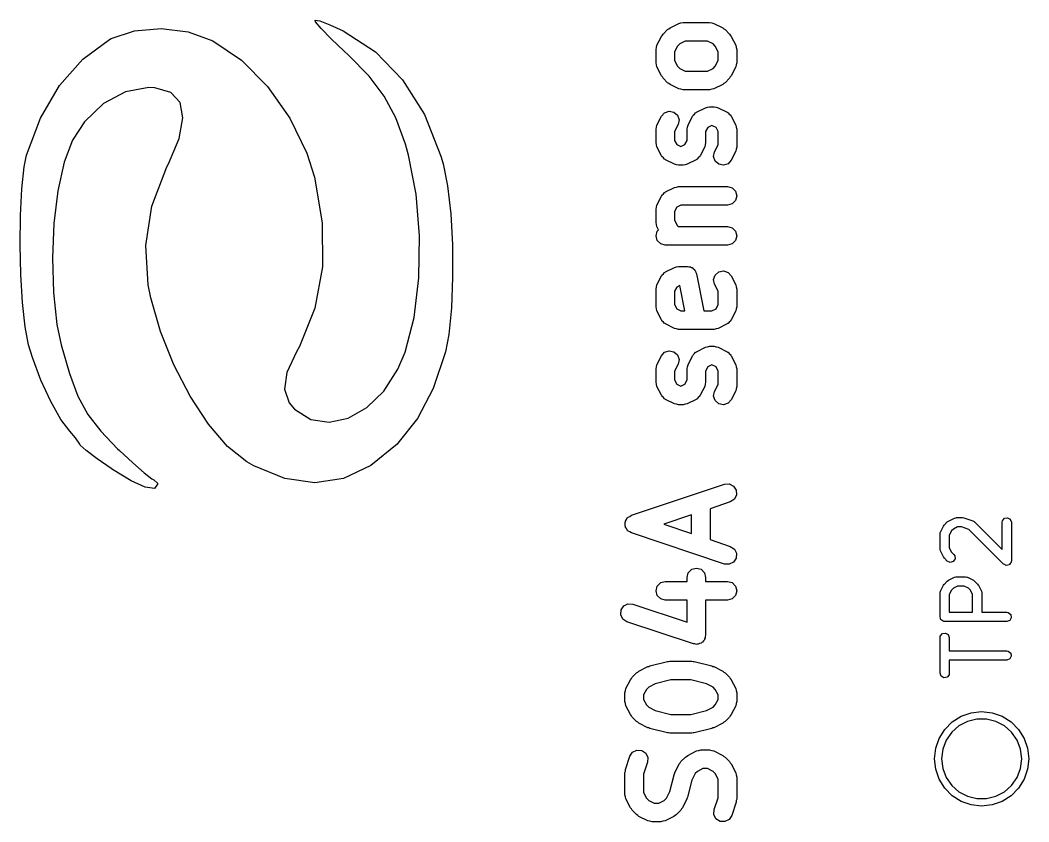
# Model space of a CAD drawing. Extents: x 0.39 to 2.81, y 0.39 to 2.19.
# Drawn here: x 0.392 to 1.031, y 0.85 to 1.358 of the extents above; entities that cross this region are included whole.
import ezdxf

# ---------------------------------------------------------------- set-up
doc = ezdxf.new("R2010")
doc.units = 0
doc.header["$MEASUREMENT"] = 0
doc.layers.add('BLACK', color=7, linetype='CONTINUOUS')

msp = doc.modelspace()

# ---------------------------------------------------------------- linework, layer by layer
at = {"layer": 'BLACK', "linetype": 'CONTINUOUS'}
for p, q in [((0.579049, 1.35699), (0.578676, 1.35809)), ((0.578676, 1.35809), (0.581681, 1.35768)), ((0.582519, 1.35279), (0.579049, 1.35699)), ((0.581681, 1.35768), (0.588157, 1.35523)), ((0.810817, 1.35632), (0.812128, 1.35667)), ((0.812128, 1.35667), (0.829001, 1.35667)), ((0.829001, 1.35667), (0.830312, 1.35632)), ((0.449458, 1.34643), (0.464108, 1.35142)), ((0.464108, 1.35142), (0.480998, 1.35282)), ((0.480998, 1.35282), (0.498209, 1.35066)), ((0.498209, 1.35066), (0.513767, 1.34502)), ((0.588812, 1.34634), (0.582519, 1.35279)), ((0.588157, 1.35523), (0.596564, 1.35132)), ((0.596564, 1.35132), (0.617052, 1.33804)), ((0.799515, 1.34932), (0.802328, 1.35213)), ((0.802328, 1.35213), (0.803151, 1.35261)), ((0.803151, 1.35261), (0.803862, 1.35324)), ((0.803862, 1.35324), (0.809487, 1.35605)), ((0.809487, 1.35605), (0.810817, 1.35632)), ((0.830312, 1.35632), (0.831642, 1.35605)), ((0.831642, 1.35605), (0.837266, 1.35324)), ((0.837266, 1.35324), (0.837977, 1.35261)), ((0.837977, 1.35261), (0.838801, 1.35213)), ((0.838801, 1.35213), (0.841613, 1.34932)), ((0.431295, 1.33343), (0.448209, 1.34576)), ((0.448209, 1.34576), (0.449458, 1.34643)), ((0.513767, 1.34502), (0.531995, 1.33268)), ((0.597117, 1.33849), (0.588812, 1.34634)), ((0.795597, 1.34216), (0.798409, 1.34779)), ((0.798409, 1.34779), (0.79904, 1.3485)), ((0.79904, 1.3485), (0.799515, 1.34932)), ((0.813522, 1.34486), (0.810002, 1.3431)), ((0.827606, 1.34486), (0.813522, 1.34486)), ((0.831127, 1.3431), (0.827606, 1.34486)), ((0.841613, 1.34932), (0.842088, 1.3485)), ((0.842088, 1.3485), (0.842719, 1.34779)), ((0.842719, 1.34779), (0.845531, 1.34216)), ((0.599889, 1.33593), (0.597117, 1.33849)), ((0.617052, 1.33804), (0.634234, 1.32035)), ((0.794974, 1.33952), (0.795325, 1.34083)), ((0.794974, 1.33108), (0.794974, 1.33952)), ((0.795325, 1.34083), (0.795597, 1.34216)), ((0.808545, 1.34165), (0.806785, 1.33813)), ((0.806785, 1.33813), (0.806785, 1.33248)), ((0.810002, 1.3431), (0.808545, 1.34165)), ((0.832584, 1.34165), (0.831127, 1.3431)), ((0.834344, 1.33813), (0.832584, 1.34165)), ((0.834344, 1.33248), (0.834344, 1.33813)), ((0.845531, 1.34216), (0.845803, 1.34083)), ((0.845803, 1.34083), (0.846155, 1.33952)), ((0.846155, 1.33952), (0.846155, 1.33108)), ((0.416541, 1.31662), (0.431295, 1.33343)), ((0.531995, 1.33268), (0.548553, 1.31596)), ((0.612979, 1.32263), (0.599889, 1.33593)), ((0.795325, 1.32977), (0.794974, 1.33108)), ((0.806785, 1.33248), (0.808545, 1.32896)), ((0.832584, 1.32896), (0.834344, 1.33248)), ((0.846155, 1.33108), (0.845803, 1.32977)), ((0.795597, 1.32844), (0.795325, 1.32977)), ((0.798409, 1.32282), (0.795597, 1.32844)), ((0.808545, 1.32896), (0.810002, 1.3275)), ((0.810002, 1.3275), (0.813522, 1.32574)), ((0.813522, 1.32574), (0.827606, 1.32574)), ((0.827606, 1.32574), (0.831127, 1.3275)), ((0.831127, 1.3275), (0.832584, 1.32896)), ((0.845531, 1.32844), (0.842719, 1.32282)), ((0.845803, 1.32977), (0.845531, 1.32844)), ((0.622596, 1.30994), (0.612979, 1.32263)), ((0.634234, 1.32035), (0.648079, 1.2983)), ((0.79904, 1.32211), (0.798409, 1.32282)), ((0.799515, 1.32128), (0.79904, 1.32211)), ((0.802327, 1.31847), (0.799515, 1.32128)), ((0.803151, 1.318), (0.802327, 1.31847)), ((0.838801, 1.31847), (0.837977, 1.318)), ((0.841613, 1.32128), (0.838801, 1.31847)), ((0.842088, 1.32211), (0.841613, 1.32128)), ((0.842719, 1.32282), (0.842088, 1.32211)), ((0.404493, 1.29606), (0.416541, 1.31662)), ((0.458449, 1.31268), (0.444546, 1.30523)), ((0.473157, 1.31532), (0.458449, 1.31268)), ((0.477045, 1.31516), (0.473157, 1.31532)), ((0.487186, 1.31226), (0.477045, 1.31516)), ((0.493149, 1.30587), (0.487186, 1.31226)), ((0.548553, 1.31596), (0.562628, 1.29597)), ((0.803862, 1.31737), (0.803151, 1.318)), ((0.809487, 1.31455), (0.803862, 1.31737)), ((0.810816, 1.31428), (0.809487, 1.31455)), ((0.812128, 1.31393), (0.810816, 1.31428)), ((0.829001, 1.31393), (0.812128, 1.31393)), ((0.830312, 1.31428), (0.829001, 1.31393)), ((0.831642, 1.31455), (0.830312, 1.31428)), ((0.837266, 1.31737), (0.831642, 1.31455)), ((0.837977, 1.318), (0.837266, 1.31737)), ((0.444546, 1.30523), (0.432487, 1.2937)), ((0.494901, 1.29611), (0.493149, 1.30587)), ((0.629896, 1.29612), (0.622596, 1.30994)), ((0.798409, 1.29717), (0.800437, 1.29945)), ((0.800437, 1.29945), (0.803337, 1.30042)), ((0.803337, 1.30042), (0.806332, 1.29981)), ((0.806332, 1.29981), (0.808619, 1.29778)), ((0.819335, 1.29857), (0.820122, 1.29945)), ((0.820122, 1.29945), (0.820465, 1.29957)), ((0.820465, 1.29957), (0.820735, 1.29981)), ((0.820735, 1.29981), (0.826359, 1.30262)), ((0.826359, 1.30262), (0.827689, 1.30289)), ((0.827689, 1.30289), (0.829001, 1.30324)), ((0.829001, 1.30324), (0.831813, 1.30324)), ((0.831813, 1.30324), (0.833124, 1.30289)), ((0.833124, 1.30289), (0.834454, 1.30262)), ((0.834454, 1.30262), (0.840078, 1.29981)), ((0.840078, 1.29981), (0.840348, 1.29957)), ((0.840348, 1.29957), (0.840691, 1.29945)), ((0.840691, 1.29945), (0.841478, 1.29857)), ((0.395696, 1.2725), (0.404493, 1.29606)), ((0.432487, 1.2937), (0.424898, 1.28207)), ((0.492409, 1.2831), (0.494901, 1.29611)), ((0.562628, 1.29597), (0.573411, 1.27377)), ((0.63603, 1.27941), (0.629896, 1.29612)), ((0.648079, 1.2983), (0.658561, 1.27191)), ((0.795597, 1.29154), (0.798409, 1.29717)), ((0.808619, 1.29778), (0.809586, 1.29488)), ((0.809586, 1.29488), (0.808973, 1.29189)), ((0.815282, 1.29154), (0.818094, 1.29717)), ((0.818094, 1.29717), (0.818334, 1.29744)), ((0.818334, 1.29744), (0.818448, 1.29778)), ((0.818448, 1.29778), (0.819335, 1.29857)), ((0.841478, 1.29857), (0.842365, 1.29778)), ((0.842365, 1.29778), (0.842479, 1.29744)), ((0.842479, 1.29744), (0.842719, 1.29717)), ((0.842719, 1.29717), (0.845531, 1.29154)), ((0.794974, 1.2889), (0.795325, 1.29021)), ((0.794974, 1.28047), (0.794974, 1.2889)), ((0.795325, 1.29021), (0.795597, 1.29154)), ((0.808973, 1.29189), (0.806785, 1.28751)), ((0.806785, 1.28751), (0.806785, 1.28186)), ((0.814659, 1.2889), (0.81501, 1.29021)), ((0.814659, 1.28186), (0.814659, 1.2889)), ((0.81501, 1.29021), (0.815282, 1.29154)), ((0.827778, 1.29012), (0.82647, 1.28751)), ((0.82647, 1.28751), (0.82647, 1.28047)), ((0.830395, 1.29143), (0.827778, 1.29012)), ((0.830419, 1.29143), (0.830395, 1.29143)), ((0.833035, 1.29012), (0.830419, 1.29143)), ((0.834344, 1.28751), (0.833035, 1.29012)), ((0.834344, 1.27905), (0.834344, 1.28751)), ((0.845531, 1.29154), (0.845803, 1.29021)), ((0.845803, 1.29021), (0.846155, 1.2889)), ((0.846155, 1.2889), (0.846155, 1.27765)), ((0.424898, 1.28207), (0.419567, 1.26803)), ((0.48564, 1.26698), (0.492409, 1.2831)), ((0.795325, 1.27915), (0.794974, 1.28047)), ((0.806785, 1.28186), (0.808093, 1.27924)), ((0.81335, 1.27924), (0.814659, 1.28186)), ((0.82647, 1.28047), (0.826118, 1.27915)), ((0.573411, 1.27377), (0.578317, 1.2585)), ((0.638047, 1.27246), (0.63603, 1.27941)), ((0.795597, 1.27782), (0.795325, 1.27915)), ((0.798409, 1.2722), (0.795597, 1.27782)), ((0.808093, 1.27924), (0.81071, 1.27793)), ((0.81071, 1.27793), (0.810734, 1.27793)), ((0.810734, 1.27793), (0.81335, 1.27924)), ((0.825846, 1.27782), (0.823034, 1.2722)), ((0.826118, 1.27915), (0.825846, 1.27782)), ((0.831542, 1.27168), (0.832155, 1.27467)), ((0.832155, 1.27467), (0.834344, 1.27905)), ((0.845531, 1.27501), (0.842719, 1.26939)), ((0.845803, 1.27634), (0.845531, 1.27501)), ((0.846155, 1.27765), (0.845803, 1.27634)), ((0.394181, 1.26511), (0.395696, 1.2725)), ((0.419567, 1.26803), (0.415605, 1.24998)), ((0.484721, 1.26513), (0.48564, 1.26698)), ((0.642848, 1.2479), (0.638047, 1.27246)), ((0.658561, 1.27191), (0.66001, 1.26698)), ((0.66001, 1.26698), (0.662813, 1.25307)), ((0.798649, 1.27193), (0.798409, 1.2722)), ((0.798763, 1.27159), (0.798649, 1.27193)), ((0.799651, 1.2708), (0.798763, 1.27159)), ((0.800437, 1.26991), (0.799651, 1.2708)), ((0.80078, 1.2698), (0.800437, 1.26991)), ((0.80105, 1.26956), (0.80078, 1.2698)), ((0.806675, 1.26675), (0.80105, 1.26956)), ((0.820393, 1.26956), (0.814769, 1.26675)), ((0.820663, 1.2698), (0.820393, 1.26956)), ((0.821006, 1.26991), (0.820663, 1.2698)), ((0.821793, 1.2708), (0.821006, 1.26991)), ((0.82268, 1.27159), (0.821793, 1.2708)), ((0.822794, 1.27193), (0.82268, 1.27159)), ((0.823034, 1.2722), (0.822794, 1.27193)), ((0.832509, 1.26878), (0.831542, 1.27168)), ((0.834796, 1.26675), (0.832509, 1.26878)), ((0.840691, 1.2671), (0.837791, 1.26613)), ((0.842719, 1.26939), (0.840691, 1.2671)), ((0.392687, 1.25126), (0.394181, 1.26511)), ((0.475254, 1.2402), (0.484721, 1.26513)), ((0.808004, 1.26648), (0.806675, 1.26675)), ((0.809316, 1.26612), (0.808004, 1.26648)), ((0.812128, 1.26612), (0.809316, 1.26612)), ((0.813439, 1.26648), (0.812128, 1.26612)), ((0.814769, 1.26675), (0.813439, 1.26648)), ((0.837791, 1.26613), (0.834796, 1.26675)), ((0.578317, 1.2585), (0.583278, 1.22967)), ((0.391846, 1.23433), (0.392687, 1.25126)), ((0.415605, 1.24998), (0.413088, 1.22931)), ((0.645024, 1.22143), (0.642848, 1.2479)), ((0.662813, 1.25307), (0.664752, 1.23543)), ((0.798763, 1.24716), (0.799651, 1.24795)), ((0.799651, 1.24795), (0.800437, 1.24884)), ((0.800437, 1.24884), (0.80078, 1.24895)), ((0.80078, 1.24895), (0.80105, 1.24919)), ((0.80105, 1.24919), (0.806675, 1.252)), ((0.806675, 1.252), (0.808004, 1.25227)), ((0.808004, 1.25227), (0.809316, 1.25263)), ((0.809316, 1.25263), (0.840249, 1.25263)), ((0.840249, 1.25263), (0.843202, 1.25183)), ((0.843202, 1.25183), (0.845363, 1.24967)), ((0.845363, 1.24967), (0.846155, 1.24672)), ((0.795597, 1.24092), (0.798409, 1.24655)), ((0.798409, 1.24655), (0.798649, 1.24682)), ((0.798649, 1.24682), (0.798763, 1.24716)), ((0.843202, 1.24161), (0.840249, 1.24081)), ((0.845363, 1.24377), (0.843202, 1.24161)), ((0.846155, 1.24672), (0.845363, 1.24377)), ((0.471296, 1.2153), (0.475254, 1.2402)), ((0.664752, 1.23543), (0.665808, 1.21562)), ((0.794974, 1.23828), (0.795325, 1.23959)), ((0.794974, 1.22985), (0.794974, 1.23828)), ((0.795325, 1.23959), (0.795597, 1.24092)), ((0.808093, 1.23951), (0.806785, 1.23689)), ((0.806785, 1.23689), (0.806785, 1.23124)), ((0.81071, 1.24081), (0.808093, 1.23951)), ((0.840249, 1.24081), (0.81071, 1.24081)), ((0.391643, 1.21572), (0.391846, 1.23433)), ((0.413088, 1.22931), (0.412094, 1.20736)), ((0.583278, 1.22967), (0.583313, 1.2018)), ((0.795325, 1.22854), (0.794974, 1.22985)), ((0.795597, 1.22721), (0.795325, 1.22854)), ((0.806785, 1.23124), (0.808545, 1.22772)), ((0.794974, 1.22141), (0.795765, 1.22436)), ((0.7966, 1.2252), (0.795597, 1.22721)), ((0.795765, 1.22436), (0.7966, 1.2252)), ((0.808545, 1.22772), (0.80895, 1.22732)), ((0.80895, 1.22732), (0.840249, 1.22732)), ((0.840249, 1.22732), (0.843202, 1.22652)), ((0.843202, 1.22652), (0.845363, 1.22436)), ((0.845363, 1.22436), (0.846155, 1.22141)), ((0.392064, 1.19682), (0.391643, 1.21572)), ((0.644576, 1.19475), (0.645024, 1.22143)), ((0.795765, 1.21846), (0.794974, 1.22141)), ((0.797926, 1.2163), (0.795765, 1.21846)), ((0.800879, 1.21551), (0.797926, 1.2163)), ((0.843202, 1.2163), (0.840249, 1.21551)), ((0.845363, 1.21846), (0.843202, 1.2163)), ((0.846155, 1.22141), (0.845363, 1.21846)), ((0.472837, 1.19035), (0.471296, 1.2153)), ((0.665808, 1.21562), (0.665964, 1.19522)), ((0.840249, 1.21551), (0.800879, 1.21551)), ((0.412094, 1.20736), (0.412697, 1.18552)), ((0.393095, 1.17903), (0.392064, 1.19682)), ((0.583313, 1.2018), (0.578485, 1.17548)), ((0.798649, 1.1962), (0.798763, 1.19654)), ((0.798763, 1.19654), (0.799651, 1.19733)), ((0.799651, 1.19733), (0.800437, 1.19822)), ((0.800437, 1.19822), (0.80078, 1.19833)), ((0.80078, 1.19833), (0.80105, 1.19857)), ((0.80105, 1.19857), (0.806675, 1.20138)), ((0.806675, 1.20138), (0.808004, 1.20166)), ((0.808004, 1.20166), (0.809316, 1.20201)), ((0.809316, 1.20201), (0.81494, 1.20201)), ((0.81494, 1.20201), (0.815871, 1.20176)), ((0.815871, 1.20176), (0.816832, 1.2017)), ((0.816832, 1.2017), (0.817323, 1.20137)), ((0.817323, 1.20137), (0.817893, 1.20122)), ((0.817893, 1.20122), (0.818574, 1.20053)), ((0.818574, 1.20053), (0.819376, 1.2)), ((0.819376, 1.2), (0.819637, 1.19947)), ((0.819637, 1.19947), (0.820054, 1.19905)), ((0.820054, 1.19905), (0.820304, 1.19812)), ((0.820304, 1.19812), (0.820731, 1.19726)), ((0.820731, 1.19726), (0.825405, 1.17389)), ((0.831542, 1.19364), (0.832509, 1.19654)), ((0.832509, 1.19654), (0.834796, 1.19857)), ((0.834796, 1.19857), (0.837791, 1.19918)), ((0.837791, 1.19918), (0.840691, 1.19822)), ((0.840691, 1.19822), (0.842719, 1.19593)), ((0.474466, 1.18216), (0.472837, 1.19035)), ((0.641509, 1.16956), (0.644576, 1.19475)), ((0.665964, 1.19522), (0.665202, 1.17579)), ((0.795325, 1.18898), (0.795597, 1.19031)), ((0.795597, 1.19031), (0.798409, 1.19593)), ((0.798409, 1.19593), (0.798649, 1.1962)), ((0.832155, 1.19065), (0.831542, 1.19364)), ((0.834344, 1.18627), (0.832155, 1.19065)), ((0.842719, 1.19593), (0.845531, 1.19031)), ((0.845531, 1.19031), (0.845803, 1.18898)), ((0.412697, 1.18552), (0.414976, 1.16515)), ((0.794974, 1.18766), (0.795325, 1.18898)), ((0.794974, 1.17642), (0.794974, 1.18766)), ((0.808093, 1.18889), (0.806785, 1.18627)), ((0.806785, 1.18627), (0.806785, 1.17781)), ((0.810154, 1.18992), (0.808093, 1.18889)), ((0.813361, 1.17389), (0.810154, 1.18992)), ((0.834344, 1.17781), (0.834344, 1.18627)), ((0.845803, 1.18898), (0.846155, 1.18766)), ((0.846155, 1.18766), (0.846155, 1.17642)), ((0.394721, 1.16374), (0.393095, 1.17903)), ((0.480618, 1.16076), (0.474466, 1.18216)), ((0.806785, 1.17781), (0.808093, 1.17519)), ((0.833035, 1.17519), (0.834344, 1.17781)), ((0.578485, 1.17548), (0.568853, 1.15133)), ((0.665202, 1.17579), (0.663505, 1.15891)), ((0.795325, 1.17511), (0.794974, 1.17642)), ((0.795597, 1.17378), (0.795325, 1.17511)), ((0.798409, 1.16815), (0.795597, 1.17378)), ((0.808093, 1.17519), (0.81071, 1.17389)), ((0.81071, 1.17389), (0.813361, 1.17389)), ((0.825405, 1.17389), (0.830419, 1.17389)), ((0.830419, 1.17389), (0.833035, 1.17519)), ((0.845531, 1.17378), (0.842719, 1.16815)), ((0.845803, 1.1751), (0.845531, 1.17378)), ((0.846155, 1.17642), (0.845803, 1.1751)), ((0.414976, 1.16515), (0.417652, 1.15234)), ((0.635823, 1.14754), (0.641509, 1.16956)), ((0.798649, 1.16788), (0.798409, 1.16815)), ((0.798763, 1.16754), (0.798649, 1.16788)), ((0.799651, 1.16675), (0.798763, 1.16754)), ((0.800437, 1.16586), (0.799651, 1.16675)), ((0.80078, 1.16575), (0.800437, 1.16586)), ((0.80105, 1.16551), (0.80078, 1.16575)), ((0.806675, 1.1627), (0.80105, 1.16551)), ((0.840078, 1.16551), (0.834454, 1.1627)), ((0.840348, 1.16575), (0.840078, 1.16551)), ((0.840691, 1.16586), (0.840348, 1.16575)), ((0.841478, 1.16675), (0.840691, 1.16586)), ((0.842365, 1.16754), (0.841478, 1.16675)), ((0.842479, 1.16788), (0.842365, 1.16754)), ((0.842719, 1.16815), (0.842479, 1.16788)), ((0.396928, 1.15234), (0.394721, 1.16374)), ((0.489154, 1.13958), (0.480618, 1.16076)), ((0.663505, 1.15891), (0.661335, 1.14781)), ((0.808004, 1.16243), (0.806675, 1.1627)), ((0.809316, 1.16207), (0.808004, 1.16243)), ((0.831813, 1.16207), (0.809316, 1.16207)), ((0.833124, 1.16243), (0.831813, 1.16207)), ((0.834454, 1.1627), (0.833124, 1.16243)), ((0.399437, 1.14421), (0.396928, 1.15234)), ((0.417652, 1.15234), (0.422889, 1.13409)), ((0.566959, 1.14786), (0.560895, 1.13469)), ((0.568853, 1.15133), (0.566959, 1.14786)), ((0.631196, 1.13677), (0.635823, 1.14754)), ((0.661335, 1.14781), (0.653539, 1.12455)), ((0.795597, 1.13969), (0.798409, 1.14531)), ((0.798409, 1.14531), (0.800437, 1.1476)), ((0.800437, 1.1476), (0.803337, 1.14857)), ((0.803337, 1.14857), (0.806332, 1.14795)), ((0.806332, 1.14795), (0.808619, 1.14592)), ((0.808619, 1.14592), (0.809586, 1.14302)), ((0.815282, 1.13969), (0.818094, 1.14531)), ((0.818094, 1.14531), (0.818334, 1.14558)), ((0.818334, 1.14558), (0.818448, 1.14592)), ((0.818448, 1.14592), (0.819335, 1.14671)), ((0.819335, 1.14671), (0.820122, 1.1476)), ((0.820122, 1.1476), (0.820465, 1.14771)), ((0.820465, 1.14771), (0.820735, 1.14795)), ((0.820735, 1.14795), (0.826359, 1.15076)), ((0.826359, 1.15076), (0.827689, 1.15104)), ((0.827689, 1.15104), (0.829001, 1.15139)), ((0.829001, 1.15139), (0.831813, 1.15139)), ((0.831813, 1.15139), (0.833124, 1.15104)), ((0.833124, 1.15104), (0.834454, 1.15076)), ((0.834454, 1.15076), (0.840078, 1.14795)), ((0.840078, 1.14795), (0.840348, 1.14771)), ((0.840348, 1.14771), (0.840691, 1.1476)), ((0.840691, 1.1476), (0.841478, 1.14671)), ((0.841478, 1.14671), (0.842365, 1.14592)), ((0.842365, 1.14592), (0.842479, 1.14558)), ((0.842479, 1.14558), (0.842719, 1.14531)), ((0.842719, 1.14531), (0.845531, 1.13969)), ((0.404853, 1.12995), (0.399437, 1.14421)), ((0.499485, 1.11968), (0.489154, 1.13958)), ((0.795325, 1.13836), (0.795597, 1.13969)), ((0.808973, 1.14003), (0.806785, 1.13565)), ((0.809586, 1.14302), (0.808973, 1.14003)), ((0.81501, 1.13836), (0.815282, 1.13969)), ((0.830395, 1.13958), (0.827778, 1.13827)), ((0.830419, 1.13958), (0.830395, 1.13958)), ((0.833035, 1.13827), (0.830419, 1.13958)), ((0.845531, 1.13969), (0.845803, 1.13836)), ((0.422889, 1.13409), (0.428274, 1.11985)), ((0.560895, 1.13469), (0.55933, 1.1241)), ((0.622222, 1.12301), (0.631196, 1.13677)), ((0.794974, 1.13705), (0.795325, 1.13836)), ((0.794974, 1.12861), (0.794974, 1.13705)), ((0.806785, 1.13565), (0.806785, 1.13)), ((0.814659, 1.13705), (0.81501, 1.13836)), ((0.814659, 1.13), (0.814659, 1.13705)), ((0.827778, 1.13827), (0.82647, 1.13565)), ((0.82647, 1.13565), (0.82647, 1.12861)), ((0.834344, 1.13565), (0.833035, 1.13827)), ((0.834344, 1.12719), (0.834344, 1.13565)), ((0.845803, 1.13836), (0.846155, 1.13705)), ((0.846155, 1.13705), (0.846155, 1.1258)), ((0.411104, 1.11638), (0.404853, 1.12995)), ((0.795325, 1.1273), (0.794974, 1.12861)), ((0.795597, 1.12597), (0.795325, 1.1273)), ((0.806785, 1.13), (0.808093, 1.12739)), ((0.808093, 1.12739), (0.81071, 1.12608)), ((0.81071, 1.12608), (0.810734, 1.12608)), ((0.810734, 1.12608), (0.81335, 1.12739)), ((0.81335, 1.12739), (0.814659, 1.13)), ((0.826118, 1.1273), (0.825846, 1.12597)), ((0.82647, 1.12861), (0.826118, 1.1273)), ((0.832155, 1.12281), (0.834344, 1.12719)), ((0.428274, 1.11985), (0.43462, 1.10814)), ((0.511023, 1.1021), (0.499485, 1.11968)), ((0.55933, 1.1241), (0.562242, 1.11552)), ((0.611492, 1.11258), (0.622222, 1.12301)), ((0.653539, 1.12455), (0.643679, 1.10558)), ((0.798409, 1.12034), (0.795597, 1.12597)), ((0.798649, 1.12007), (0.798409, 1.12034)), ((0.798763, 1.11973), (0.798649, 1.12007)), ((0.799651, 1.11894), (0.798763, 1.11973)), ((0.82268, 1.11973), (0.821793, 1.11894)), ((0.822794, 1.12007), (0.82268, 1.11973)), ((0.823034, 1.12034), (0.822794, 1.12007)), ((0.825846, 1.12597), (0.823034, 1.12034)), ((0.831542, 1.11982), (0.832155, 1.12281)), ((0.832509, 1.11692), (0.831542, 1.11982)), ((0.845531, 1.12316), (0.842719, 1.11753)), ((0.845803, 1.12449), (0.845531, 1.12316)), ((0.846155, 1.1258), (0.845803, 1.12449)), ((0.417447, 1.10506), (0.411104, 1.11638)), ((0.562242, 1.11552), (0.565594, 1.11158)), ((0.800437, 1.11806), (0.799651, 1.11894)), ((0.80078, 1.11794), (0.800437, 1.11806)), ((0.80105, 1.1177), (0.80078, 1.11794)), ((0.806675, 1.11489), (0.80105, 1.1177)), ((0.808004, 1.11462), (0.806675, 1.11489)), ((0.809316, 1.11427), (0.808004, 1.11462)), ((0.812128, 1.11427), (0.809316, 1.11427)), ((0.813439, 1.11462), (0.812128, 1.11427)), ((0.814769, 1.11489), (0.813439, 1.11462)), ((0.820393, 1.1177), (0.814769, 1.11489)), ((0.820663, 1.11794), (0.820393, 1.1177)), ((0.821006, 1.11806), (0.820663, 1.11794)), ((0.821793, 1.11894), (0.821006, 1.11806)), ((0.834796, 1.11489), (0.832509, 1.11692)), ((0.837791, 1.11428), (0.834796, 1.11489)), ((0.840691, 1.11525), (0.837791, 1.11428)), ((0.842719, 1.11753), (0.840691, 1.11525)), ((0.43462, 1.10814), (0.442741, 1.09749)), ((0.565594, 1.11158), (0.576058, 1.10498)), ((0.599736, 1.10585), (0.611492, 1.11258)), ((0.42314, 1.09752), (0.417447, 1.10506)), ((0.52318, 1.08791), (0.511023, 1.1021)), ((0.576058, 1.10498), (0.587681, 1.10319)), ((0.587681, 1.10319), (0.599736, 1.10585)), ((0.643679, 1.10558), (0.631226, 1.08991)), ((0.426831, 1.09337), (0.42314, 1.09752)), ((0.442741, 1.09749), (0.453451, 1.08642)), ((0.429441, 1.08934), (0.426831, 1.09337)), ((0.429782, 1.08879), (0.429441, 1.08934)), ((0.433558, 1.08529), (0.429782, 1.08879)), ((0.535367, 1.07817), (0.52318, 1.08791)), ((0.630719, 1.08939), (0.614161, 1.07572)), ((0.631226, 1.08991), (0.630719, 1.08939)), ((0.440469, 1.07999), (0.433558, 1.08529)), ((0.453451, 1.08642), (0.454567, 1.08535)), ((0.454567, 1.08535), (0.463159, 1.0774)), ((0.44934, 1.0738), (0.440469, 1.07999)), ((0.463159, 1.0774), (0.470349, 1.07114)), ((0.539773, 1.07566), (0.535367, 1.07817)), ((0.559527, 1.06747), (0.539773, 1.07566)), ((0.614161, 1.07572), (0.596755, 1.06751)), ((0.450109, 1.07329), (0.44934, 1.0738)), ((0.461986, 1.06609), (0.450109, 1.07329)), ((0.470349, 1.07114), (0.47516, 1.0674)), ((0.471034, 1.06204), (0.461986, 1.06609)), ((0.47516, 1.0674), (0.476511, 1.0667)), ((0.476511, 1.0667), (0.478755, 1.06459)), ((0.47882, 1.06394), (0.476797, 1.06127)), ((0.478755, 1.06459), (0.47882, 1.06394)), ((0.578532, 1.06476), (0.559527, 1.06747)), ((0.596755, 1.06751), (0.578532, 1.06476)), ((0.779327, 1.04422), (0.838382, 1.06391)), ((0.838382, 1.06391), (0.841433, 1.06409)), ((0.841433, 1.06409), (0.844167, 1.06272)), ((0.844167, 1.06272), (0.845852, 1.06017)), ((0.476797, 1.06127), (0.471034, 1.06204)), ((0.846035, 1.05712), (0.844668, 1.05439)), ((0.845852, 1.06017), (0.846035, 1.05712)), ((0.842117, 1.0527), (0.829282, 1.04843)), ((0.844668, 1.05439), (0.842117, 1.0527)), ((0.777077, 1.04274), (0.777276, 1.04304)), ((0.777276, 1.04304), (0.778337, 1.04357)), ((0.778337, 1.04357), (0.779327, 1.04422)), ((0.817471, 1.04449), (0.799869, 1.03862)), ((0.817471, 1.03275), (0.817471, 1.04449)), ((0.829282, 1.04843), (0.829282, 1.02882)), ((0.775408, 1.0398), (0.77557, 1.04013)), ((0.775479, 1.03862), (0.775408, 1.0398)), ((0.775408, 1.03744), (0.775479, 1.03862)), ((0.77557, 1.03711), (0.775408, 1.03744)), ((0.77557, 1.04013), (0.775592, 1.04049)), ((0.775592, 1.03675), (0.77557, 1.03711)), ((0.775592, 1.04049), (0.776245, 1.04148)), ((0.776245, 1.03576), (0.775592, 1.03675)), ((0.776245, 1.04148), (0.776776, 1.04254)), ((0.776776, 1.04254), (0.777077, 1.04274)), ((0.799869, 1.03862), (0.817471, 1.03275)), ((0.975438, 1.03361), (0.977313, 1.03736)), ((0.977313, 1.03736), (0.977839, 1.03807)), ((0.977839, 1.03807), (0.977866, 1.03813)), ((0.977866, 1.03813), (0.979741, 1.04)), ((0.979741, 1.04), (0.980464, 1.04051)), ((0.980464, 1.04051), (0.980509, 1.04056)), ((0.980509, 1.04056), (0.984258, 1.04243)), ((0.986276, 1.03684), (0.983578, 1.03549)), ((0.984258, 1.04243), (0.985241, 1.04272)), ((0.985241, 1.04272), (0.985413, 1.04268)), ((0.985413, 1.04268), (0.985579, 1.04274)), ((0.985579, 1.04274), (0.989328, 1.04274)), ((0.988849, 1.03684), (0.986276, 1.03684)), ((0.993357, 1.03533), (0.988849, 1.03684)), ((0.989328, 1.04274), (0.990197, 1.04259)), ((0.990197, 1.04259), (0.990262, 1.04259)), ((0.990262, 1.04259), (0.995886, 1.04072)), ((0.995886, 1.04072), (0.996788, 1.04023)), ((0.996788, 1.04023), (0.99688, 1.04008)), ((0.99688, 1.04008), (0.99704, 1.04)), ((0.99704, 1.04), (1.0145, 1.02255)), ((1.0145, 1.03979), (1.01467, 1.0408)), ((1.0145, 1.02255), (1.0145, 1.03979)), ((1.01467, 1.0408), (1.01597, 1.04235)), ((1.01597, 1.04235), (1.01796, 1.0427)), ((1.01796, 1.0427), (1.01971, 1.04169)), ((1.01971, 1.04169), (1.0204, 1.03979)), ((1.0204, 1.03979), (1.0204, 1.01542)), ((0.776776, 1.0347), (0.776245, 1.03576)), ((0.777077, 1.0345), (0.776776, 1.0347)), ((0.777276, 1.0342), (0.777077, 1.0345)), ((0.778337, 1.03367), (0.777276, 1.0342)), ((0.779327, 1.03302), (0.778337, 1.03367)), ((0.838382, 1.01333), (0.779327, 1.03302)), ((0.975127, 1.03229), (0.975305, 1.0333)), ((0.975127, 1.02292), (0.975127, 1.03229)), ((0.975305, 1.0333), (0.975418, 1.03344)), ((0.975418, 1.03344), (0.975438, 1.03361)), ((0.982381, 1.03429), (0.981032, 1.03159)), ((0.981032, 1.03159), (0.981032, 1.02361)), ((0.983578, 1.03549), (0.982381, 1.03429)), ((1.01536, 1.01333), (0.993357, 1.03533)), ((0.829282, 1.02882), (0.842117, 1.02454)), ((0.842117, 1.02454), (0.844668, 1.02285)), ((0.844668, 1.02285), (0.846035, 1.02012)), ((0.846035, 1.02012), (0.845852, 1.01707)), ((0.975187, 1.02275), (0.975127, 1.02292)), ((0.975146, 1.02258), (0.975187, 1.02275)), ((0.975438, 1.0216), (0.975146, 1.02258)), ((0.977313, 1.01785), (0.975438, 1.0216)), ((0.97736, 1.0178), (0.977313, 1.01785)), ((0.977866, 1.01708), (0.97736, 1.0178)), ((0.981032, 1.02361), (0.982381, 1.02092)), ((0.982381, 1.02092), (0.983917, 1.01938)), ((0.983917, 1.01938), (0.984505, 1.01854)), ((0.984505, 1.01854), (0.984681, 1.01653)), ((0.841433, 1.01315), (0.838382, 1.01333)), ((0.844167, 1.01452), (0.841433, 1.01315)), ((0.845852, 1.01707), (0.844167, 1.01452)), ((0.979741, 1.0152), (0.977866, 1.01708)), ((0.981572, 1.01435), (0.979741, 1.0152)), ((0.983523, 1.01487), (0.981572, 1.01435)), ((0.984681, 1.01653), (0.983523, 1.01487)), ((1.01617, 1.01295), (1.01536, 1.01333)), ((1.01694, 1.01251), (1.01617, 1.01295)), ((1.01707, 1.01253), (1.01694, 1.01251)), ((1.01719, 1.01248), (1.01707, 1.01253)), ((1.01805, 1.01271), (1.01719, 1.01248)), ((1.01893, 1.01286), (1.01805, 1.01271)), ((1.01901, 1.01296), (1.01893, 1.01286)), ((1.01914, 1.013), (1.01901, 1.01296)), ((1.01965, 1.01373), (1.01914, 1.013)), ((1.02022, 1.01441), (1.01965, 1.01373)), ((1.02026, 1.01459), (1.02022, 1.01441)), ((1.0203, 1.01465), (1.02026, 1.01459)), ((1.0204, 1.01542), (1.02029, 1.01478)), ((1.02029, 1.01478), (1.0203, 1.01465)), ((0.814659, 1.00488), (0.81545, 1.00783)), ((0.814659, 1.00234), (0.814659, 1.00488)), ((0.81545, 1.00783), (0.817611, 1.00999)), ((0.817611, 1.00999), (0.820564, 1.01078)), ((0.820564, 1.01078), (0.823517, 1.00999)), ((0.823517, 1.00999), (0.825678, 1.00783)), ((0.825678, 1.00783), (0.82647, 1.00488)), ((0.82647, 1.00488), (0.82647, 1.00234)), ((0.980509, 1.00306), (0.984258, 1.00494)), ((0.984258, 1.00494), (0.985241, 1.00523)), ((0.985241, 1.00523), (0.985413, 1.00519)), ((0.985413, 1.00519), (0.985579, 1.00525)), ((0.985579, 1.00525), (0.991203, 1.00525)), ((0.991203, 1.00525), (0.992213, 1.00507)), ((0.992213, 1.00507), (0.992348, 1.00496)), ((0.992348, 1.00496), (0.992523, 1.00494)), ((0.992523, 1.00494), (0.996273, 1.00306)), ((0.794974, 0.996439), (0.795765, 0.999391)), ((0.795765, 0.999391), (0.797926, 1.00155)), ((0.797926, 1.00155), (0.800879, 1.00234)), ((0.800879, 1.00234), (0.814659, 1.00234)), ((0.82647, 1.00234), (0.840249, 1.00234)), ((0.840249, 1.00234), (0.843202, 1.00155)), ((0.843202, 1.00155), (0.845363, 0.999391)), ((0.845363, 0.999391), (0.846155, 0.996439)), ((0.975438, 0.996116), (0.977313, 0.999866)), ((0.977313, 0.999866), (0.977839, 1.00057)), ((0.977839, 1.00057), (0.977866, 1.00063)), ((0.977866, 1.00063), (0.979741, 1.00251)), ((0.979741, 1.00251), (0.980464, 1.00301)), ((0.980464, 1.00301), (0.980509, 1.00306)), ((0.986276, 0.999342), (0.983578, 0.997993)), ((0.990506, 0.999342), (0.986276, 0.999342)), ((0.993203, 0.997993), (0.990506, 0.999342)), ((0.996273, 1.00306), (0.996982, 1.00254)), ((0.996982, 1.00254), (0.99704, 1.00251)), ((0.99704, 1.00251), (0.998915, 1.00063)), ((0.998915, 1.00063), (0.999421, 0.99991)), ((0.999421, 0.99991), (0.999468, 0.999866)), ((0.999468, 0.999866), (1.00134, 0.996116)), ((0.795765, 0.993486), (0.794974, 0.996439)), ((0.797926, 0.991324), (0.795765, 0.993486)), ((0.845363, 0.993486), (0.843202, 0.991324)), ((0.846155, 0.996439), (0.845363, 0.993486)), ((0.975127, 0.994796), (0.975305, 0.995806)), ((0.975127, 0.979798), (0.975127, 0.994796)), ((0.975305, 0.995806), (0.975418, 0.995941)), ((0.975418, 0.995941), (0.975438, 0.996116)), ((0.982381, 0.996796), (0.981032, 0.994099)), ((0.981032, 0.994099), (0.981032, 0.98275)), ((0.983578, 0.997993), (0.982381, 0.996796)), ((0.9944, 0.996796), (0.993203, 0.997993)), ((0.995749, 0.994099), (0.9944, 0.996796)), ((0.995749, 0.98275), (0.995749, 0.994099)), ((1.00134, 0.996116), (1.00164, 0.995133)), ((1.00164, 0.995133), (1.00159, 0.994962)), ((1.00159, 0.994962), (1.00165, 0.994796)), ((1.00165, 0.994796), (1.00165, 0.98275)), ((0.772779, 0.984245), (0.774464, 0.986797)), ((0.774464, 0.986797), (0.777198, 0.988164)), ((0.777198, 0.988164), (0.780249, 0.98798)), ((0.780249, 0.98798), (0.814659, 0.976511)), ((0.800879, 0.990533), (0.797926, 0.991324)), ((0.814659, 0.990533), (0.800879, 0.990533)), ((0.814659, 0.976511), (0.814659, 0.990533)), ((0.840249, 0.990533), (0.82647, 0.990533)), ((0.82647, 0.990533), (0.82647, 0.968317)), ((0.843202, 0.991324), (0.840249, 0.990533)), ((0.772596, 0.981194), (0.772779, 0.984245)), ((0.773963, 0.97846), (0.772596, 0.981194)), ((0.975389, 0.979077), (0.975127, 0.979798)), ((0.975522, 0.978321), (0.975389, 0.979077)), ((0.981032, 0.98275), (0.995749, 0.98275)), ((1.00165, 0.98275), (1.01745, 0.98275)), ((1.01745, 0.98275), (1.01846, 0.982572)), ((1.01846, 0.982572), (1.02001, 0.981274)), ((1.02036, 0.979285), (1.01935, 0.977536)), ((1.02001, 0.981274), (1.02036, 0.979285)), ((0.776514, 0.976776), (0.773963, 0.97846)), ((0.818697, 0.962715), (0.776514, 0.976776)), ((0.975726, 0.97815), (0.975522, 0.978321)), ((0.975818, 0.9779), (0.975726, 0.97815)), ((0.976482, 0.977516), (0.975818, 0.9779)), ((0.97707, 0.977023), (0.976482, 0.977516)), ((0.977453, 0.976955), (0.97707, 0.977023)), ((0.977567, 0.97689), (0.977453, 0.976955)), ((0.977696, 0.976912), (0.977567, 0.97689)), ((0.978079, 0.976845), (0.977696, 0.976912)), ((1.01745, 0.976845), (0.978079, 0.976845)), ((1.01935, 0.977536), (1.01745, 0.976845)), ((0.826167, 0.96645), (0.825834, 0.965947)), ((0.826223, 0.967399), (0.826167, 0.96645)), ((0.82647, 0.968317), (0.826223, 0.967399)), ((0.975127, 0.966674), (0.975305, 0.967684)), ((0.975127, 0.944177), (0.975127, 0.966674)), ((0.975305, 0.967684), (0.976603, 0.969231)), ((0.976603, 0.969231), (0.978592, 0.969582)), ((0.978592, 0.969582), (0.980341, 0.968572)), ((0.980341, 0.968572), (0.981032, 0.966674)), ((0.981032, 0.966674), (0.981032, 0.958378)), ((0.819646, 0.962658), (0.818697, 0.962715)), ((0.820564, 0.962412), (0.819646, 0.962658)), ((0.821146, 0.962568), (0.820564, 0.962412)), ((0.821748, 0.962532), (0.821146, 0.962568)), ((0.822598, 0.962957), (0.821748, 0.962532)), ((0.823517, 0.963203), (0.822598, 0.962957)), ((0.823943, 0.963629), (0.823517, 0.963203)), ((0.824482, 0.963899), (0.823943, 0.963629)), ((0.825006, 0.964692), (0.824482, 0.963899)), ((0.825678, 0.965364), (0.825006, 0.964692)), ((0.825834, 0.965947), (0.825678, 0.965364)), ((0.981032, 0.958378), (1.01745, 0.958378)), ((1.01745, 0.958378), (1.01846, 0.9582)), ((1.01846, 0.9582), (1.02001, 0.956902)), ((1.02036, 0.954913), (1.01935, 0.953164)), ((1.02001, 0.956902), (1.02036, 0.954913)), ((0.784177, 0.945478), (0.789802, 0.94829)), ((0.789802, 0.94829), (0.79044, 0.948421)), ((0.79044, 0.948421), (0.79101, 0.948737)), ((0.79101, 0.948737), (0.802259, 0.951549)), ((0.802259, 0.951549), (0.802987, 0.951537)), ((0.802987, 0.951537), (0.803691, 0.951726)), ((0.803691, 0.951726), (0.817752, 0.951726)), ((0.817752, 0.951726), (0.818456, 0.951537)), ((0.818456, 0.951537), (0.819184, 0.951549)), ((0.819184, 0.951549), (0.830433, 0.948737)), ((0.830433, 0.948737), (0.831003, 0.948421)), ((0.831003, 0.948421), (0.831642, 0.94829)), ((0.831642, 0.94829), (0.837266, 0.945478)), ((1.01745, 0.952473), (0.981032, 0.952473)), ((0.981032, 0.952473), (0.981032, 0.944177)), ((1.01935, 0.953164), (1.01745, 0.952473)), ((0.778724, 0.940025), (0.779355, 0.940736)), ((0.779355, 0.940736), (0.77983, 0.941559)), ((0.77983, 0.941559), (0.782642, 0.944372)), ((0.782642, 0.944372), (0.783466, 0.944847)), ((0.783466, 0.944847), (0.784177, 0.945478)), ((0.837266, 0.945478), (0.837977, 0.944847)), ((0.837977, 0.944847), (0.838801, 0.944372)), ((0.838801, 0.944372), (0.841613, 0.941559)), ((0.841613, 0.941559), (0.842088, 0.940736)), ((0.842088, 0.940736), (0.842719, 0.940025)), ((0.975818, 0.942279), (0.975127, 0.944177)), ((0.977567, 0.941269), (0.975818, 0.942279)), ((0.979556, 0.94162), (0.977567, 0.941269)), ((0.980854, 0.943167), (0.979556, 0.94162)), ((0.981032, 0.944177), (0.980854, 0.943167)), ((0.77564, 0.93307), (0.775912, 0.9344)), ((0.775912, 0.9344), (0.778724, 0.940025)), ((0.790316, 0.935342), (0.78886, 0.933885)), ((0.794504, 0.937436), (0.790316, 0.935342)), ((0.804418, 0.939915), (0.794504, 0.937436)), ((0.817025, 0.939915), (0.804418, 0.939915)), ((0.826939, 0.937436), (0.817025, 0.939915)), ((0.831127, 0.935342), (0.826939, 0.937436)), ((0.832584, 0.933885), (0.831127, 0.935342)), ((0.842719, 0.940025), (0.845531, 0.9344)), ((0.845531, 0.9344), (0.845803, 0.933071)), ((0.775289, 0.931759), (0.77564, 0.93307)), ((0.775289, 0.926135), (0.775289, 0.931759)), ((0.78886, 0.933885), (0.7871, 0.930365)), ((0.7871, 0.930365), (0.7871, 0.927529)), ((0.834344, 0.930365), (0.832584, 0.933885)), ((0.834344, 0.927529), (0.834344, 0.930365)), ((0.845803, 0.933071), (0.846155, 0.931759)), ((0.846155, 0.931759), (0.846155, 0.926135)), ((0.77564, 0.924824), (0.775289, 0.926135)), ((0.775912, 0.923494), (0.77564, 0.924824)), ((0.778724, 0.91787), (0.775912, 0.923494)), ((0.7871, 0.927529), (0.78886, 0.924009)), ((0.78886, 0.924009), (0.790316, 0.922552)), ((0.790316, 0.922552), (0.794504, 0.920458)), ((0.826939, 0.920458), (0.831127, 0.922552)), ((0.831127, 0.922552), (0.832584, 0.924009)), ((0.832584, 0.924009), (0.834344, 0.927529)), ((0.845531, 0.923494), (0.842719, 0.91787)), ((0.845803, 0.924824), (0.845531, 0.923494)), ((0.846155, 0.926135), (0.845803, 0.924824)), ((0.779355, 0.917158), (0.778724, 0.91787)), ((0.77983, 0.916335), (0.779355, 0.917158)), ((0.782642, 0.913523), (0.77983, 0.916335)), ((0.794504, 0.920458), (0.804418, 0.91798)), ((0.804418, 0.91798), (0.817025, 0.91798)), ((0.817025, 0.91798), (0.826939, 0.920458)), ((0.841613, 0.916335), (0.838801, 0.913523)), ((0.842088, 0.917158), (0.841613, 0.916335)), ((0.842719, 0.91787), (0.842088, 0.917158)), ((0.982888, 0.913252), (0.988561, 0.916816)), ((0.988561, 0.916816), (0.994885, 0.919029)), ((0.998484, 0.915055), (0.992543, 0.913591)), ((0.994885, 0.919029), (1.00154, 0.91978)), ((1.0046, 0.915055), (0.998484, 0.915055)), ((1.00154, 0.91978), (1.0082, 0.919029)), ((1.01054, 0.913591), (1.0046, 0.915055)), ((1.0082, 0.919029), (1.01453, 0.916816)), ((1.01453, 0.916816), (1.0202, 0.913252)), ((0.783466, 0.913047), (0.782642, 0.913523)), ((0.784177, 0.912417), (0.783466, 0.913047)), ((0.789802, 0.909604), (0.784177, 0.912417)), ((0.79044, 0.909474), (0.789802, 0.909604)), ((0.79101, 0.909157), (0.79044, 0.909474)), ((0.802259, 0.906345), (0.79101, 0.909157)), ((0.830433, 0.909157), (0.819184, 0.906345)), ((0.831003, 0.909474), (0.830433, 0.909157)), ((0.831642, 0.909604), (0.831003, 0.909474)), ((0.837266, 0.912417), (0.831642, 0.909604)), ((0.837977, 0.913047), (0.837266, 0.912417)), ((0.838801, 0.913523), (0.837977, 0.913047)), ((0.97815, 0.908514), (0.982888, 0.913252)), ((0.987125, 0.910747), (0.982545, 0.90669)), ((0.992543, 0.913591), (0.987125, 0.910747)), ((1.01596, 0.910747), (1.01054, 0.913591)), ((1.02054, 0.90669), (1.01596, 0.910747)), ((1.0202, 0.913252), (1.02494, 0.908514)), ((0.802987, 0.906357), (0.802259, 0.906345)), ((0.803691, 0.906169), (0.802987, 0.906357)), ((0.817752, 0.906169), (0.803691, 0.906169)), ((0.818456, 0.906357), (0.817752, 0.906169)), ((0.819184, 0.906345), (0.818456, 0.906357)), ((0.972372, 0.896516), (0.974585, 0.902841)), ((0.974585, 0.902841), (0.97815, 0.908514)), ((0.982545, 0.90669), (0.979069, 0.901654)), ((1.02402, 0.901654), (1.02054, 0.90669)), ((1.02494, 0.908514), (1.0285, 0.902841)), ((1.0285, 0.902841), (1.03071, 0.896516)), ((0.971622, 0.889858), (0.972372, 0.896516)), ((0.976899, 0.895933), (0.976161, 0.889858)), ((0.979069, 0.901654), (0.976899, 0.895933)), ((1.02619, 0.895933), (1.02402, 0.901654)), ((1.02693, 0.889858), (1.02619, 0.895933)), ((1.03071, 0.896516), (1.03146, 0.889858)), ((0.775592, 0.883008), (0.778404, 0.891445)), ((0.778404, 0.891445), (0.780088, 0.893996)), ((0.780088, 0.893996), (0.782822, 0.895363)), ((0.782822, 0.895363), (0.785874, 0.89518)), ((0.785874, 0.89518), (0.788425, 0.893495)), ((0.788425, 0.893495), (0.789792, 0.890761)), ((0.789792, 0.890761), (0.789609, 0.88771)), ((0.810764, 0.888129), (0.813576, 0.890941)), ((0.813576, 0.890941), (0.8144, 0.891416)), ((0.8144, 0.891416), (0.815111, 0.892047)), ((0.815111, 0.892047), (0.820735, 0.894859)), ((0.820735, 0.894859), (0.822065, 0.895131)), ((0.822065, 0.895131), (0.823376, 0.895483)), ((0.823376, 0.895483), (0.829001, 0.895483)), ((0.829001, 0.895483), (0.830312, 0.895131)), ((0.830312, 0.895131), (0.831642, 0.894859)), ((0.831642, 0.894859), (0.837266, 0.892047)), ((0.837266, 0.892047), (0.837977, 0.891416)), ((0.837977, 0.891416), (0.838801, 0.890941)), ((0.838801, 0.890941), (0.841613, 0.888129)), ((0.972372, 0.8832), (0.971622, 0.889858)), ((0.976161, 0.889858), (0.976899, 0.883784)), ((1.02619, 0.883784), (1.02693, 0.889858)), ((1.03146, 0.889858), (1.03071, 0.8832)), ((0.775535, 0.882059), (0.775592, 0.883008)), ((0.789609, 0.88771), (0.7871, 0.880182)), ((0.806846, 0.88097), (0.809658, 0.886594)), ((0.809658, 0.886594), (0.810289, 0.887305)), ((0.810289, 0.887305), (0.810764, 0.888129)), ((0.82477, 0.883672), (0.82125, 0.881912)), ((0.827606, 0.883672), (0.82477, 0.883672)), ((0.831127, 0.881911), (0.827606, 0.883672)), ((0.841613, 0.888129), (0.842088, 0.887305)), ((0.842088, 0.887305), (0.842719, 0.886594)), ((0.842719, 0.886594), (0.845531, 0.880969)), ((0.974585, 0.876876), (0.972372, 0.8832)), ((0.976899, 0.883784), (0.979069, 0.878063)), ((1.02402, 0.878063), (1.02619, 0.883784)), ((1.03071, 0.8832), (1.0285, 0.876876)), ((0.775289, 0.881141), (0.775535, 0.882059)), ((0.775289, 0.86708), (0.775289, 0.881141)), ((0.7871, 0.880182), (0.7871, 0.868474)), ((0.803744, 0.869141), (0.806398, 0.879761)), ((0.806398, 0.879761), (0.806715, 0.880331)), ((0.806715, 0.880331), (0.806846, 0.88097)), ((0.819793, 0.880455), (0.8177, 0.876267)), ((0.82125, 0.881912), (0.819793, 0.880455)), ((0.832584, 0.880455), (0.831127, 0.881911)), ((0.834344, 0.876934), (0.832584, 0.880455)), ((0.834344, 0.865226), (0.834344, 0.876934)), ((0.845531, 0.880969), (0.845803, 0.87964)), ((0.845803, 0.87964), (0.846155, 0.878329)), ((0.846155, 0.878329), (0.846155, 0.864268)), ((0.97815, 0.871203), (0.974585, 0.876876)), ((0.979069, 0.878063), (0.982545, 0.873027)), ((1.02054, 0.873027), (1.02402, 0.878063)), ((1.0285, 0.876876), (1.02494, 0.871203)), ((0.8177, 0.876267), (0.815045, 0.865648)), ((0.982888, 0.866465), (0.97815, 0.871203)), ((0.982545, 0.873027), (0.987125, 0.868969)), ((1.01596, 0.868969), (1.02054, 0.873027)), ((1.02494, 0.871203), (1.0202, 0.866465)), ((0.77564, 0.865769), (0.775289, 0.86708)), ((0.775912, 0.864439), (0.77564, 0.865769)), ((0.778724, 0.858815), (0.775912, 0.864439)), ((0.7871, 0.868474), (0.78886, 0.864954)), ((0.78886, 0.864954), (0.790316, 0.863497)), ((0.800193, 0.863497), (0.80165, 0.864954)), ((0.80165, 0.864954), (0.803744, 0.869141)), ((0.814598, 0.864439), (0.811785, 0.858815)), ((0.814728, 0.865078), (0.814598, 0.864439)), ((0.815045, 0.865648), (0.814728, 0.865078)), ((0.831835, 0.857699), (0.834344, 0.865226)), ((0.846155, 0.864268), (0.845909, 0.863349)), ((0.988561, 0.8629), (0.982888, 0.866465)), ((0.987125, 0.868969), (0.992543, 0.866126)), ((0.992543, 0.866126), (0.998484, 0.864661)), ((0.998484, 0.864661), (1.0046, 0.864661)), ((1.0046, 0.864661), (1.01054, 0.866126)), ((1.01054, 0.866126), (1.01596, 0.868969)), ((1.0202, 0.866465), (1.01453, 0.8629)), ((0.779355, 0.858103), (0.778724, 0.858815)), ((0.77983, 0.85728), (0.779355, 0.858103)), ((0.790316, 0.863497), (0.793837, 0.861737)), ((0.793837, 0.861737), (0.796673, 0.861737)), ((0.796673, 0.861737), (0.800193, 0.863497)), ((0.811155, 0.858103), (0.810679, 0.85728)), ((0.811785, 0.858815), (0.811155, 0.858103)), ((0.831651, 0.854647), (0.831835, 0.857699)), ((0.845852, 0.8624), (0.843039, 0.853964)), ((0.845909, 0.863349), (0.845852, 0.8624)), ((0.994885, 0.860687), (0.988561, 0.8629)), ((1.00154, 0.859937), (0.994885, 0.860687)), ((1.0082, 0.860687), (1.00154, 0.859937)), ((1.01453, 0.8629), (1.0082, 0.860687)), ((0.782642, 0.854468), (0.77983, 0.85728)), ((0.783466, 0.853992), (0.782642, 0.854468)), ((0.784177, 0.853361), (0.783466, 0.853992)), ((0.789802, 0.850549), (0.784177, 0.853361)), ((0.806332, 0.853361), (0.800708, 0.850549)), ((0.807044, 0.853992), (0.806332, 0.853361)), ((0.807867, 0.854468), (0.807044, 0.853992)), ((0.810679, 0.85728), (0.807867, 0.854468)), ((0.833019, 0.851913), (0.831651, 0.854647)), ((0.83557, 0.850229), (0.833019, 0.851913)), ((0.841355, 0.851413), (0.838621, 0.850046)), ((0.843039, 0.853964), (0.841355, 0.851413)), ((0.791131, 0.850277), (0.789802, 0.850549)), ((0.792443, 0.849926), (0.791131, 0.850277)), ((0.798067, 0.849926), (0.792443, 0.849926)), ((0.799378, 0.850277), (0.798067, 0.849926)), ((0.800708, 0.850549), (0.799378, 0.850277)), ((0.838621, 0.850046), (0.83557, 0.850229))]:
    msp.add_line(p, q, dxfattribs=at)

doc.saveas('drawing.dxf')
